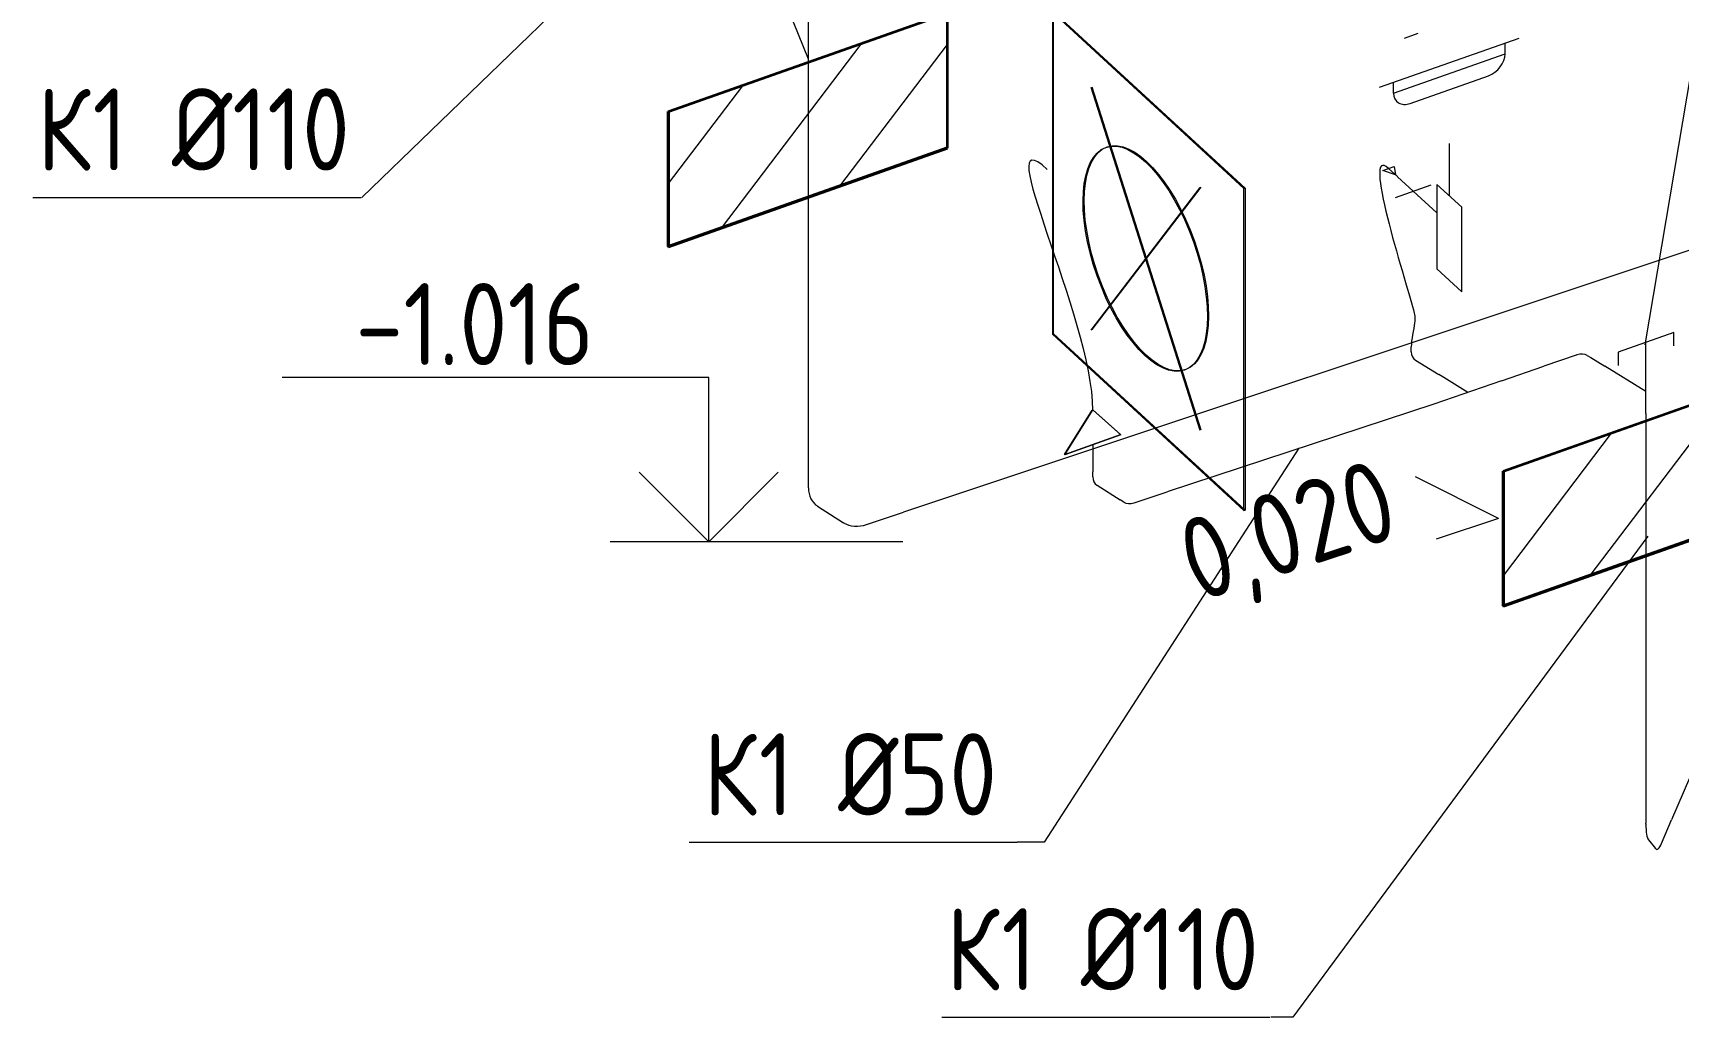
# Model space of a CAD drawing. Header units: millimetres. Extents: x 56023 to 81647, y 35036 to 59756.
# Drawn here: x 56718 to 59224, y 44364 to 45864 of the extents above; entities that cross this region are included whole.
import ezdxf

# ---------------------------------------------------------------- set-up
doc = ezdxf.new("R2010")
doc.units = ezdxf.units.MM
for name, color, linetype, lineweight in [('Высотные отметки', 7, 'Continuous', 9), ('Гибкие трубы', 7, 'Continuous', 20), ('Марки соединительных деталей трубопроводов', 7, 'Continuous', 20), ('Марки труб', 7, 'Continuous', 20), ('Обобщенные модели', 7, 'Continuous', 20), ('Сантехнические приборы', 7, 'Continuous', 20), ('Соединительные детали трубопроводов', 7, 'Continuous', 20), ('Типовые аннотации', 7, 'Continuous', 20), ('Трубы', 7, 'Continuous', 20)]:
    doc.layers.add(name, color=color, linetype=linetype, lineweight=lineweight)
doc.styles.add('GOST Common', font='GOST Common.ttf', dxfattribs={"width": 0.9, "height": 125})
doc.styles.add('ISOCPEUR', font='isocpeur.ttf', dxfattribs={"width": 0.85, "height": 125})
pattern_1 = [(29.688, (63250.97, 38024.02), (-106.0659, 60.4696), [])]

# ---------------------------------------------------------------- blocks, each defined once
blk = doc.blocks.new('ADSK_ППР_Тройник канализационный_Составной - Тройник канализационный-V2-О_Схема систем К1_К2_ АБК')
at = {"layer": 'Соединительные детали трубопроводов', "color": 24, "true_color": 0xa52900}
for p, q in [((57899.5, 45824.3), (57849.6, 45948.1)), ((57899.5, 45756.1), (57899.5, 45934.4))]:
    blk.add_line(p, q, dxfattribs=at)
blk = doc.blocks.new('VK__GM__УГО_Пол для схемы_R21 - UD_УГО пола B1_1 L_500_H_250-V4-О_Схема систем К1_К2_ АБК')
at = {"layer": 'Обобщенные модели', "lineweight": 9}
h = blk.add_hatch(dxfattribs=at)
h.set_pattern_fill('FP_2', color=256, style=0, pattern_type=2)
h.set_pattern_definition(pattern_1)
h.paths.add_polyline_path([(57686.3, 45743.6), (57685.7, 45744.1), (58110.9, 45894.1), (58111.4, 45893.6)])
h = blk.add_hatch(dxfattribs=at)
h.set_pattern_fill('FP_4', color=256, style=0, pattern_type=2)
h.set_pattern_definition([(52.835, (55649.61, 57064.37), (-90.1847, 55.314), [])])
h.paths.add_polyline_path([(58111.4, 45893.6), (58111.4, 45688.3), (57686.3, 45538.2), (57686.3, 45743.6)])
h = blk.add_hatch(dxfattribs=at)
h.set_pattern_fill('FP_5', color=256, style=0, pattern_type=2)
h.set_pattern_definition([(32.616, (65287.62, 50782.28), (-55.8256, 138.5568), [])])
h.paths.add_polyline_path([(57686.3, 45538.2), (57685.7, 45538.7), (57685.7, 45744.1), (57686.3, 45743.6)])
at = {"layer": 'Обобщенные модели', "lineweight": 35}
for p, q in [((57685.7, 45744.1), (58110.9, 45894.1)), ((58111.4, 45893.6), (57686.3, 45743.6)), ((58110.9, 45894.1), (58110.9, 45688.7)), ((58111.4, 45893.6), (58110.9, 45894.1)), ((58111.4, 45688.3), (58111.4, 45893.6)), ((57685.7, 45538.7), (57685.7, 45744.1)), ((57685.7, 45744.1), (57686.3, 45743.6)), ((57686.3, 45743.6), (57686.3, 45538.2)), ((58110.9, 45688.7), (57685.7, 45538.7)), ((57686.3, 45538.2), (58111.4, 45688.3)), ((58110.9, 45688.7), (58111.4, 45688.3)), ((57685.7, 45538.7), (57686.3, 45538.2))]:
    blk.add_line(p, q, dxfattribs=at)
blk = doc.blocks.new('VK__SAN__Умывальник полукруглый с гофрированным выпуском_ГОСТ_R21 - Умывальник 3-й величиныс гофрированным выпуском-V7-О_Схема систем К1_К2_ АБК')
at = {"layer": 'Сантехнические приборы', "lineweight": 9}
blk.add_line((58807.4, 45856), (58828.6, 45863.5), dxfattribs=at)
blk = doc.blocks.new('VK__SAN__СБУ_Сифон бутылочный унифицированный_ГОСТ_R21 - С гофрированным выпуском_ DN40-V8-О_Схема систем К1_К2_ АБК')
at = {"layer": 'Сантехнические приборы', "lineweight": 9}
for p, q in [((58875.9, 45695.5), (58875.9, 45615.9)), ((58820.8, 45623.1), (58796.9, 45645)), ((58856.9, 45589.8), (58820.8, 45623.1)), ((58856.9, 45633.3), (58856.9, 45504.3)), ((58894.8, 45598.4), (58856.9, 45633.3)), ((58894.8, 45469.4), (58894.8, 45598.4)), ((58856.9, 45504.3), (58894.8, 45469.4))]:
    blk.add_line(p, q, dxfattribs=at)
at = {"layer": 'Сантехнические приборы'}
blk.add_line((58793.8, 45613.2), (58848.2, 45632.4), dxfattribs=at)
blk = doc.blocks.new('VK__SAN__WTG_Машина стиральная_BOSCH_R21 - _SAN__WTG_Стиральная машина_BOSCH-2011247-О_Схема систем К1_К2_ АБК')
at = {"layer": 'Сантехнические приборы'}
for p, q in [((58272.9, 45896.2), (58271.2, 45895.6)), ((58272.9, 45896.2), (58564.6, 45627.6)), ((58272.9, 45405.4), (58272.9, 45896.2)), ((58271.2, 45895.6), (58271.2, 45404.8)), ((58562.9, 45627), (58271.2, 45895.6)), ((58329.6, 45781.5), (58495.6, 45258.4)), ((58331.3, 45782.1), (58497.3, 45259)), ((58495.6, 45628.6), (58329.6, 45411.3)), ((58497.3, 45629.2), (58331.3, 45411.9)), ((58562.9, 45627), (58564.6, 45627.6)), ((58562.9, 45136.1), (58562.9, 45627)), ((58564.6, 45627.6), (58564.6, 45136.7)), ((58271.2, 45404.8), (58272.9, 45405.4)), ((58271.2, 45404.8), (58562.9, 45136.1)), ((58564.6, 45136.7), (58272.9, 45405.4)), ((58562.9, 45136.1), (58564.6, 45136.7))]:
    blk.add_line(p, q, dxfattribs=at)
for centre in [(58412.6, 45520), (58414.3, 45520.6)]:
    blk.add_ellipse(centre, major_axis=(-59.9, 169.7), ratio=0.432419, dxfattribs=at)
blk = doc.blocks.new('VK__SAN__УГО_Умывальник_3D_R21 - УГО-V9-О_Схема систем К1_К2_ АБК')
at = {"layer": 'Сантехнические приборы', "lineweight": 9}
for p, q in [((58769.6, 45781.3), (58982.2, 45856.3)), ((58960.9, 45832.4), (58960.9, 45848.8)), ((58790.9, 45772.3), (58960.9, 45832.4)), ((58816.4, 45756.7), (58935.4, 45798.7)), ((58790.9, 45772.3), (58790.9, 45788.8))]:
    blk.add_line(p, q, dxfattribs=at)
for centre, start_param, end_param in [((58935.4, 45823.4), 4.063482, 5.634278), ((58816.4, 45781.3), 2.492685, 4.063482)]:
    blk.add_ellipse(centre, major_axis=(20.3, 22.1), ratio=0.698561, start_param=start_param, end_param=end_param, dxfattribs=at)
blk = doc.blocks.new('ADSK_ППР_Отвод канализационный_Составной - Отвод раструбный-3766520-О_Схема систем К1_К2_ АБК')
at = {"layer": 'Соединительные детали трубопроводов', "color": 24, "true_color": 0xa52900}
for p, q in [((57899.5, 45170.9), (57899.5, 45172)), ((57913.5, 45142.6), (57953, 45117.6)), ((57988, 45114.9), (58044.4, 45133.7)), ((57953.8, 45117.1), (57953, 45117.6))]:
    blk.add_line(p, q, dxfattribs=at)
for centre, start_param, end_param in [((57948.7, 45188.3), 2.492687, 3.268096), ((57989, 45162.8), 3.268096, 4.043504)]:
    blk.add_ellipse(centre, major_axis=(39.2, 42.6), ratio=0.698561, start_param=start_param, end_param=end_param, dxfattribs=at)
blk = doc.blocks.new('ADSK_ППР_Отвод канализационный_Составной - Отвод раструбный-3766522-О_Схема систем К1_К2_ АБК')
at = {"layer": 'Соединительные детали трубопроводов', "color": 24, "true_color": 0xa52900}
for p, q in [((59070.5, 45373.4), (59020.1, 45356.1)), ((59086.1, 45372.6), (59091.6, 45369.2))]:
    blk.add_line(p, q, dxfattribs=at)
blk.add_ellipse((59070.2, 45351.7), major_axis=(17.8, 19.4), ratio=0.698561, start_param=0.136491, end_param=0.911889, dxfattribs=at)
blk = doc.blocks.new('ADSK_ППР_Тройник канализационный_Составной - Тройник канализационный-V10-О_Схема систем К1_К2_ АБК')
at = {"layer": 'Соединительные детали трубопроводов', "color": 24, "true_color": 0xa52900}
for p, q in [((59175.4, 45284.1), (59175.4, 45392.5)), ((59175.4, 45317.8), (59112.9, 45356.1))]:
    blk.add_line(p, q, dxfattribs=at)
blk = doc.blocks.new('ADSK_ППР_Тройник канализационный_Составной - Тройник канализационный-3766525-О_Схема систем К1_К2_ АБК')
at = {"layer": 'Соединительные детали трубопроводов', "color": 24, "true_color": 0xa52900}
for p, q in [((58955.2, 45333.8), (58852.3, 45298.5)), ((58904.2, 45316.3), (58867.5, 45338.8))]:
    blk.add_line(p, q, dxfattribs=at)
blk = doc.blocks.new('ADSK_ППР_Отвод канализационный_Составной - Отвод раструбный-3766536-О_Схема систем К1_К2_ АБК')
at = {"layer": 'Соединительные детали трубопроводов', "color": 24, "true_color": 0xa52900}
for p, q in [((58817.9, 45378.2), (58817.9, 45385.7)), ((58824.4, 45365.2), (58859.9, 45343.4))]:
    blk.add_line(p, q, dxfattribs=at)
blk.add_ellipse((58840.2, 45386.1), major_axis=(17.8, 19.4), ratio=0.698469, start_param=2.49252, end_param=3.277918, dxfattribs=at)
blk = doc.blocks.new('ADSK_ППР_Переход канализационный - Переход канализационный-V11-О_Схема систем К1_К2_ АБК')
at = {"layer": 'Соединительные детали трубопроводов', "color": 24, "true_color": 0xa52900}
for p, q in [((58289.8, 45221.7), (58331.7, 45289.2)), ((58290.3, 45221.2), (58332.2, 45288.7)), ((58332.5, 45289.5), (58331.7, 45289.2)), ((58331.7, 45289.2), (58332.2, 45288.7)), ((58332.2, 45288.7), (58333.1, 45289)), ((58374.8, 45251.9), (58332.5, 45289.5)), ((58333.1, 45289), (58332.5, 45289.5)), ((58333.1, 45289), (58375.3, 45251.5)), ((58289.8, 45221.7), (58374.8, 45251.9)), ((58375.3, 45251.5), (58290.3, 45221.2)), ((58374.8, 45251.9), (58375.3, 45251.5)), ((58290.3, 45221.2), (58289.8, 45221.7))]:
    blk.add_line(p, q, dxfattribs=at)
blk = doc.blocks.new('ADSK_ППР_Заглушка канализационная - Заглушка канализационная-1057676-О_Схема систем К1_К2_ АБК')
at = {"layer": 'Соединительные детали трубопроводов', "color": 24, "true_color": 0xa52900}
for p, q in [((59218, 45407.5), (59132.9, 45377.5)), ((59218, 45387), (59218, 45407.5)), ((59132.9, 45377.5), (59132.9, 45357))]:
    blk.add_line(p, q, dxfattribs=at)
blk = doc.blocks.new('ADSK_Полипропилен_Муфта переходная - Переходной-2212184-О_Схема систем К1_К2_ АБК')
at = {"layer": 'Соединительные детали трубопроводов', "color": 24, "true_color": 0xa52900}
for p, q in [((58774.8, 45654.5), (58791.9, 45660.5)), ((58794.1, 45647.6), (58774.8, 45654.5)), ((58791.9, 45660.5), (58794.1, 45647.6))]:
    blk.add_line(p, q, dxfattribs=at)
blk = doc.blocks.new('VK__GM__УГО_Пол для схемы_R21 - UD_УГО пола B1_1 L_500_H_250-V24-О_Схема систем К1_К2_ АБК')
at = {"layer": 'Обобщенные модели', "lineweight": 9}
h = blk.add_hatch(dxfattribs=at)
h.set_pattern_fill('FP_2', color=256, style=0, pattern_type=2)
h.set_pattern_definition(pattern_1)
h.paths.add_polyline_path([(58958.3, 45195.8), (58957.7, 45196.3), (59382.9, 45346.3), (59383.4, 45345.9)])
h = blk.add_hatch(dxfattribs=at)
h.set_pattern_fill('FP_23', color=256, style=0, pattern_type=2)
h.set_pattern_definition([(52.835, (56432, 56343.79), (-90.1847, 55.314), [])])
h.paths.add_polyline_path([(59383.4, 45345.9), (59383.4, 45140.5), (58958.3, 44990.4), (58958.3, 45195.8)])
h = blk.add_hatch(dxfattribs=at)
h.set_pattern_fill('FP_24', color=256, style=0, pattern_type=2)
h.set_pattern_definition([(32.616, (65777.24, 50955.07), (-55.8256, 138.5568), [])])
h.paths.add_polyline_path([(58958.3, 44990.4), (58957.7, 44990.9), (58957.7, 45196.3), (58958.3, 45195.8)])
at = {"layer": 'Обобщенные модели', "lineweight": 35}
for p, q in [((58957.7, 45196.3), (59382.9, 45346.3)), ((59383.4, 45345.9), (58958.3, 45195.8)), ((59382.9, 45346.3), (59382.9, 45141)), ((59383.4, 45345.9), (59382.9, 45346.3)), ((59383.4, 45140.5), (59383.4, 45345.9)), ((58957.7, 44990.9), (58957.7, 45196.3)), ((58957.7, 45196.3), (58958.3, 45195.8)), ((58958.3, 45195.8), (58958.3, 44990.4)), ((59382.9, 45141), (58957.7, 44990.9)), ((58958.3, 44990.4), (59383.4, 45140.5)), ((59382.9, 45141), (59383.4, 45140.5)), ((58957.7, 44990.9), (58958.3, 44990.4))]:
    blk.add_line(p, q, dxfattribs=at)
blk = doc.blocks.new('ADSK_ППР_Отвод канализационный_Составной - Отвод раструбный-3766724-О_Схема систем К1_К2_ АБК')
at = {"layer": 'Соединительные детали трубопроводов', "color": 24, "true_color": 0xa52900}
for p, q in [((59175.4, 44658.4), (59175.4, 44659.5)), ((59199.2, 44628.9), (59214.4, 44664.6)), ((59179.2, 44634.3), (59189.8, 44621.1)), ((59190, 44620.8), (59189.8, 44621.1))]:
    blk.add_line(p, q, dxfattribs=at)
for centre, start_param, end_param in [((59188.7, 44690.5), 2.19005, 2.96545), ((59199.5, 44677.1), 2.96545, 3.740849)]:
    blk.add_ellipse(centre, major_axis=(7.7, 57.4), ratio=0.187692, start_param=start_param, end_param=end_param, dxfattribs=at)
blk = doc.blocks.new('ADSK_ППР_Отвод канализационный_Составной - Отвод раструбный-3766726-О_Схема систем К1_К2_ АБК')
at = {"layer": 'Соединительные детали трубопроводов', "color": 24, "true_color": 0xa52900}
for p, q in [((58332.7, 45187.6), (58332.7, 45195.2)), ((58339.1, 45174.8), (58374.4, 45152.4)), ((58380, 45148.9), (58374.4, 45152.4)), ((58395.5, 45147.9), (58445.9, 45164.5))]:
    blk.add_line(p, q, dxfattribs=at)
for centre, start_param, end_param in [((58355.1, 45195.5), 2.496844, 3.268993), ((58396, 45169.7), 3.268993, 4.041143)]:
    blk.add_ellipse(centre, major_axis=(17.9, 19.3), ratio=0.699011, start_param=start_param, end_param=end_param, dxfattribs=at)
blk = doc.blocks.new('VK__AP__М_Труба_Имя системы_Внешний Диаметр_R21 - 8-1766268-О_Схема систем К1_К2_ АБК')
at = {"layer": 'Марки труб'}
blk.add_line((66219.7, 45699.3), (66719.7, 45699.3), dxfattribs=at)
blk = doc.blocks.new('ADSK_M_Трубы_Уклоны - Проект_0_0Х0_Знак справа-264627-О_Схема систем К1_К2_ АБК')
at = {"layer": 'Марки труб'}
for q in [(59722, 50288.3), (59653.6, 50215.3)]:
    blk.add_line((59726.6, 50147), q, dxfattribs=at)
blk = doc.blocks.new('Высотные отметки - Стрелка вверх-261779-О_Схема систем К1_К2_ АБК')
at = {"layer": 'Типовые аннотации'}
for p, q in [((67651.5, 46110.5), (68301.5, 46110.5)), ((67651.5, 45860.5), (67651.5, 46110.5)), ((67651.5, 45860.5), (67545.5, 45966.5)), ((67651.5, 45860.5), (67757.6, 45966.5)), ((67501.5, 45860.5), (67801.5, 45860.5))]:
    blk.add_line(p, q, dxfattribs=at)

msp = doc.modelspace()

# ---------------------------------------------------------------- linework, layer by layer
at = {"layer": 'Высотные отметки', "lineweight": 20}
msp.add_line((58043.5, 45088.2), (57747.4, 45088.7), dxfattribs=at)
at = {"layer": 'Гибкие трубы', "color": 24, "true_color": 0xa52900}
msp.add_open_spline([(58263.2, 45656.1), (58172, 45740.1), (58331.9, 45431.3), (58332.4, 45289.1)], degree=3, dxfattribs=at)
msp.add_open_spline([(58783.4, 45657.5), (58741.6, 45695.9), (58817.2, 45463), (58825.1, 45426.2), (58817.9, 45396.1), (58817.9, 45385.7)], degree=3, knots=[0, 0, 0, 0, 0.781486, 0.892552, 1.017314, 1.017314, 1.017314, 1.017314], dxfattribs=at)
at = {"layer": 'Марки соединительных деталей трубопроводов'}
msp.add_line((59174.4, 45388.7), (59272.5, 45972), dxfattribs=at)
at = {"layer": 'Марки труб'}
for p, q in [((57729.9, 46107.1), (57219.1, 45613.4)), ((58646.7, 45231.3), (58258.6, 44630.6)), ((59178.1, 45097.2), (58637.5, 44364.1)), ((58258.6, 44630.6), (58217.6, 44630.6)), ((58637.5, 44364.1), (58603.9, 44364.1))]:
    msp.add_line(p, q, dxfattribs=at)
at = {"layer": 'Трубы', "color": 24, "true_color": 0xa52900}
for p, q in [((57899.5, 45172), (57899.5, 45756.1)), ((58796.7, 45645.3), (58783.9, 45657)), ((59531.4, 45629.7), (58044.4, 45133.7)), ((59614.7, 45596.7), (59214.4, 44664.6)), ((58955.2, 45333.8), (59020.1, 45356.1)), ((59091.6, 45369.2), (59112.9, 45356.1)), ((58867.5, 45338.8), (58859.9, 45343.4)), ((58852.3, 45298.5), (58445.9, 45164.5)), ((59175.4, 45284.1), (59175.4, 44659.5)), ((58332.6, 45236.6), (58332.7, 45195.2))]:
    msp.add_line(p, q, dxfattribs=at)

# ---------------------------------------------------------------- block references
at = {"layer": 'Высотные отметки', "lineweight": 20, "extrusion": (0, 0, -1)}
msp.add_blockref('Высотные отметки - Стрелка вверх-261779-О_Схема систем К1_К2_ АБК', (-125399, -771.8), dxfattribs=at)
at = {"layer": 'Марки труб'}
for p in [(-9501.9, -85.9), (-8502.2, -1068.8), (-8117.1, -1335.3)]:
    msp.add_blockref('VK__AP__М_Труба_Имя системы_Внешний Диаметр_R21 - 8-1766268-О_Схема систем К1_К2_ АБК', p, dxfattribs=at)
at = {"layer": 'Марки труб', "rotation": 61.37632967432778}
msp.add_blockref('ADSK_M_Трубы_Уклоны - Проект_0_0Х0_Знак справа-264627-О_Схема систем К1_К2_ АБК', (74356.6, -31326.2), dxfattribs=at)
at = {"layer": 'Обобщенные модели'}
for name in ['VK__GM__УГО_Пол для схемы_R21 - UD_УГО пола B1_1 L_500_H_250-V4-О_Схема систем К1_К2_ АБК', 'VK__GM__УГО_Пол для схемы_R21 - UD_УГО пола B1_1 L_500_H_250-V24-О_Схема систем К1_К2_ АБК']:
    msp.add_blockref(name, (0, 0), dxfattribs=at)
at = {"layer": 'Сантехнические приборы'}
for name in ['VK__SAN__WTG_Машина стиральная_BOSCH_R21 - _SAN__WTG_Стиральная машина_BOSCH-2011247-О_Схема систем К1_К2_ АБК', 'VK__SAN__УГО_Умывальник_3D_R21 - УГО-V9-О_Схема систем К1_К2_ АБК', 'VK__SAN__Умывальник полукруглый с гофрированным выпуском_ГОСТ_R21 - Умывальник 3-й величиныс гофрированным выпуском-V7-О_Схема систем К1_К2_ АБК', 'VK__SAN__СБУ_Сифон бутылочный унифицированный_ГОСТ_R21 - С гофрированным выпуском_ DN40-V8-О_Схема систем К1_К2_ АБК']:
    msp.add_blockref(name, (0, 0), dxfattribs=at)
at = {"layer": 'Соединительные детали трубопроводов', "color": 24, "true_color": 0xa52900}
for name in ['ADSK_ППР_Тройник канализационный_Составной - Тройник канализационный-V2-О_Схема систем К1_К2_ АБК', 'ADSK_Полипропилен_Муфта переходная - Переходной-2212184-О_Схема систем К1_К2_ АБК', 'ADSK_ППР_Заглушка канализационная - Заглушка канализационная-1057676-О_Схема систем К1_К2_ АБК', 'ADSK_ППР_Отвод канализационный_Составной - Отвод раструбный-3766536-О_Схема систем К1_К2_ АБК', 'ADSK_ППР_Отвод канализационный_Составной - Отвод раструбный-3766522-О_Схема систем К1_К2_ АБК', 'ADSK_ППР_Тройник канализационный_Составной - Тройник канализационный-V10-О_Схема систем К1_К2_ АБК', 'ADSK_ППР_Тройник канализационный_Составной - Тройник канализационный-3766525-О_Схема систем К1_К2_ АБК', 'ADSK_ППР_Переход канализационный - Переход канализационный-V11-О_Схема систем К1_К2_ АБК', 'ADSK_ППР_Отвод канализационный_Составной - Отвод раструбный-3766726-О_Схема систем К1_К2_ АБК', 'ADSK_ППР_Отвод канализационный_Составной - Отвод раструбный-3766520-О_Схема систем К1_К2_ АБК', 'ADSK_ППР_Отвод канализационный_Составной - Отвод раструбный-3766724-О_Схема систем К1_К2_ АБК']:
    msp.add_blockref(name, (0, 0), dxfattribs=at)

# ---------------------------------------------------------------- texts
at = {"layer": 'Высотные отметки', "lineweight": 20, "insert": (57209.1, 45482.8), "char_height": 125, "width": 457.087, "attachment_point": 1, "line_spacing_factor": 1.022761, "style": 'GOST Common'}
msp.add_mtext('-1.016', dxfattribs=at)
at = {"layer": 'Марки труб', "lineweight": 9, "char_height": 125, "attachment_point": 1, "style": 'ISOCPEUR'}
for s, insert, width in [('\\fISOCPEUR|b0|i0|c204|p34|;\\W.85;К', (56724.4, 45779.5), 102.215), ('1 Ø110', (56808.7, 45779.5), 494.04), ('\\fISOCPEUR|b0|i0|c204|p34|;\\W.85;К', (57739.4, 44796.6), 102.215), ('1 Ø50', (57823.8, 44796.6), 456.561), ('\\fISOCPEUR|b0|i0|c204|p34|;\\W.85;К', (58109.2, 44530.1), 102.215), ('1 Ø110', (58193.6, 44530.1), 494.04)]:
    msp.add_mtext(s, dxfattribs=dict(at, insert=insert, width=width))
at = {"layer": 'Марки труб', "lineweight": 9, "insert": (58452.8, 45113.9), "char_height": 125, "width": 436.519, "attachment_point": 1, "rotation": 18.2494, "style": 'GOST Common'}
msp.add_mtext('0,020', dxfattribs=at)

doc.saveas('drawing.dxf')
